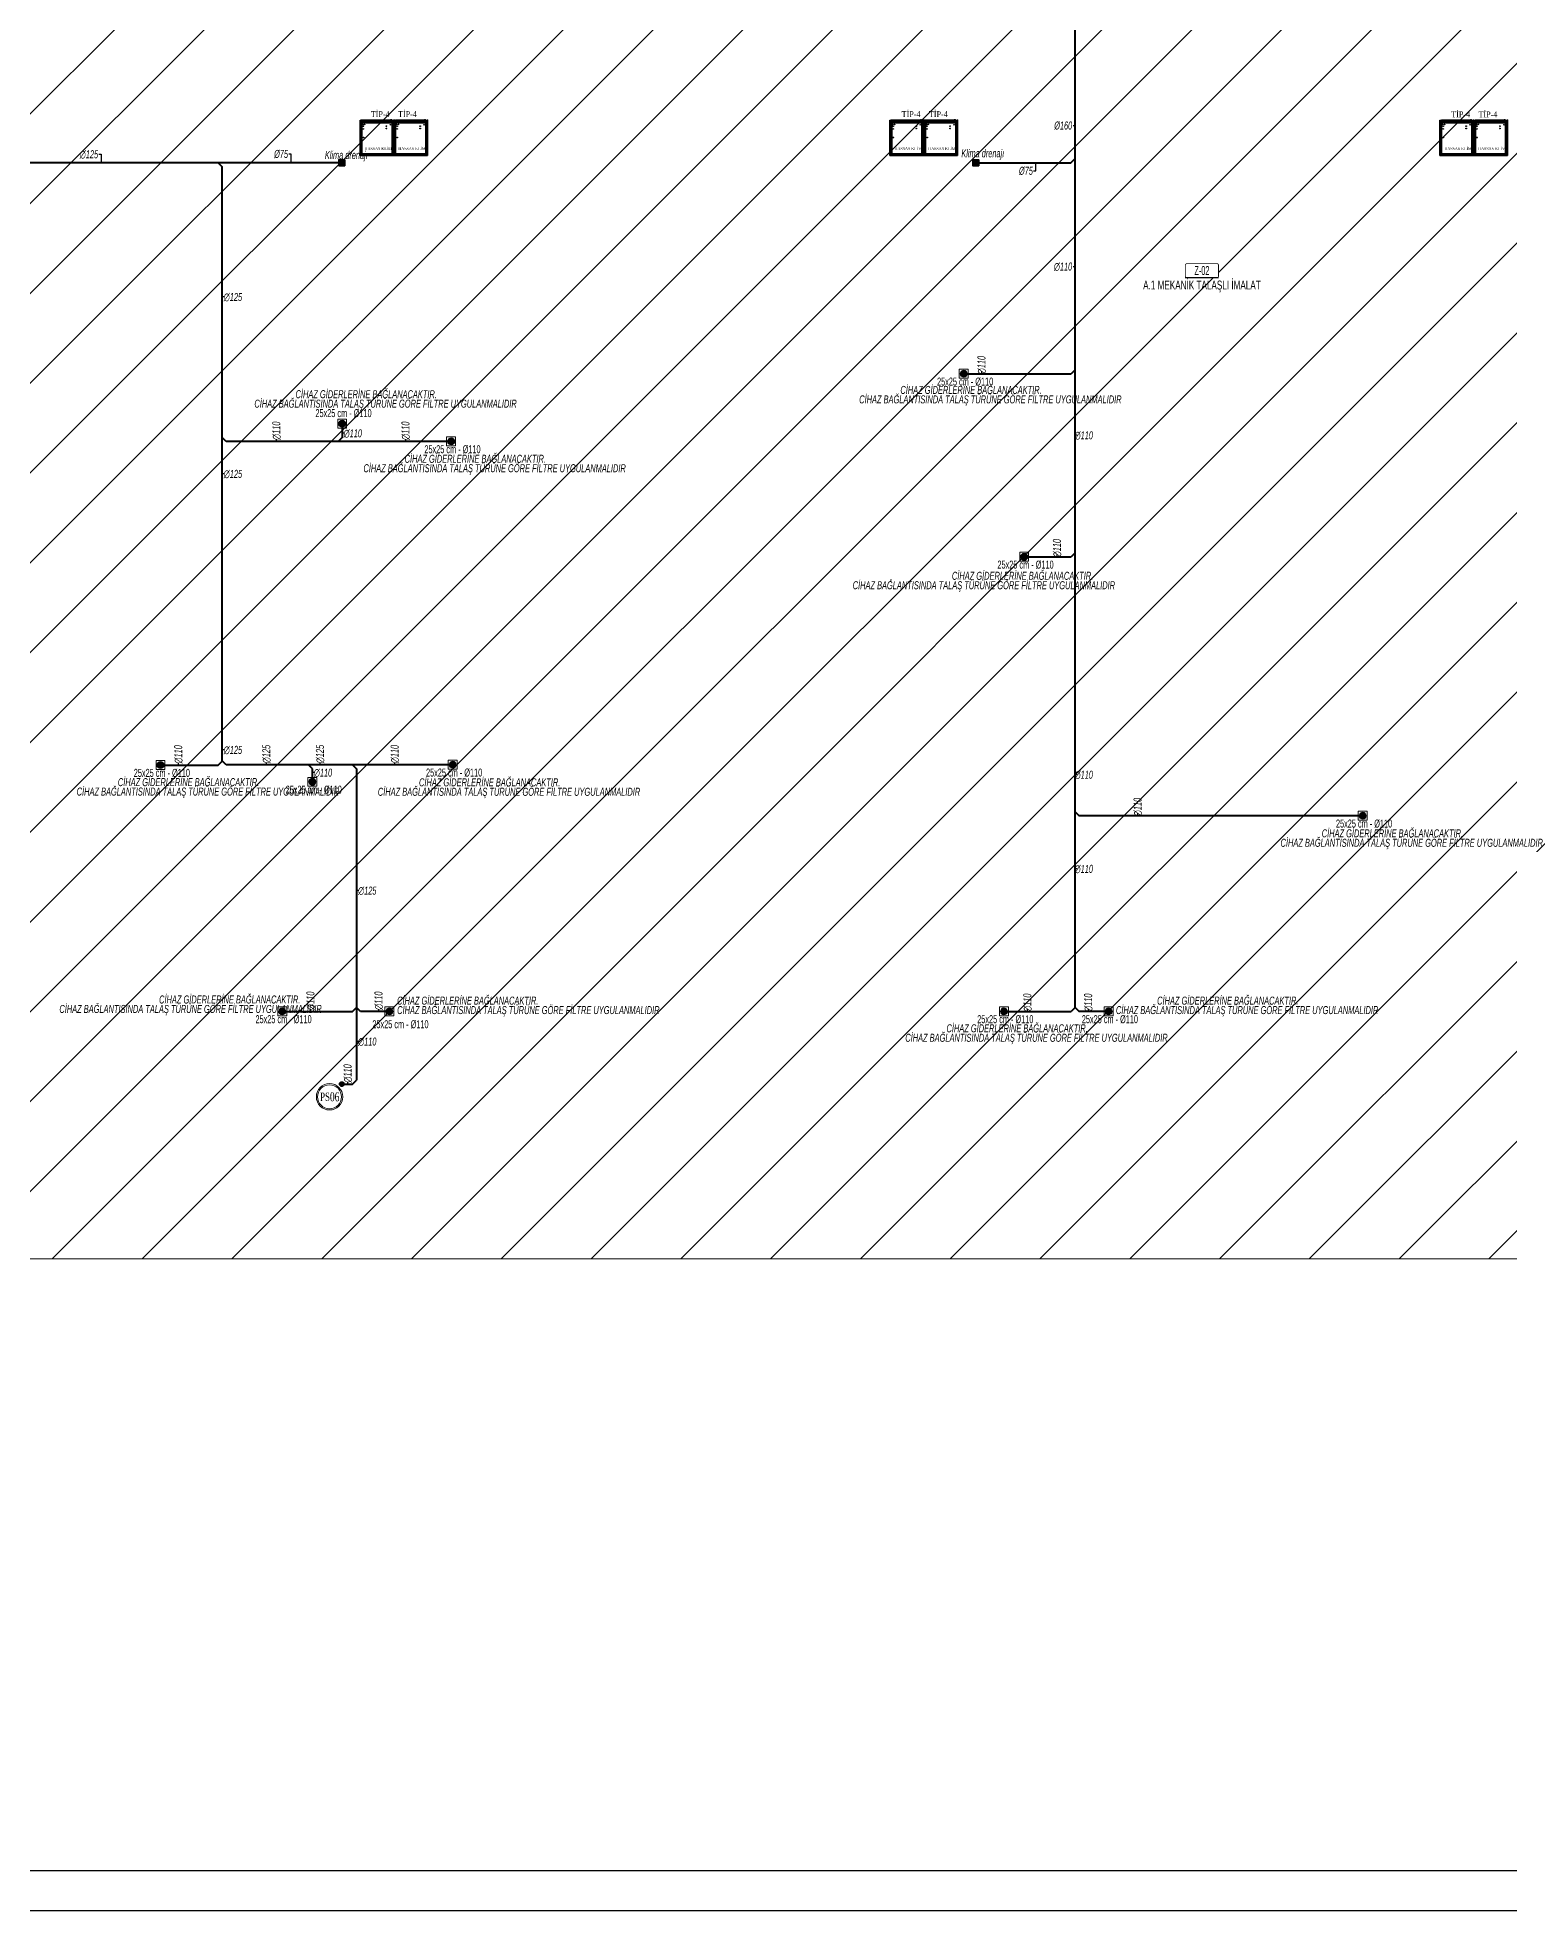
# Model space of a CAD drawing. Header units: centimetres. Extents: x 372964 to 529194, y 28783 to 59011.
# Drawn here: x 486696 to 490377, y 50011 to 54693 of the extents above; entities that cross this region are included whole.
import ezdxf
from ezdxf.enums import TextEntityAlignment as Align
from ezdxf.lldxf.tags import DXFTag

# ---------------------------------------------------------------- set-up
doc = ezdxf.new("R2010")
doc.units = ezdxf.units.CM
doc.layers.get('0').update_dxf_attribs({"lineweight": 9})
for name, color, linetype in [('-M-MAHAL-DEBILER', 7, 'Continuous'), ('-M-MAHAL-ETIKET-NOT', 7, 'Continuous'), ('-M-MAHAL-ETIKET-NOTM', 7, 'Continuous'), ('-M-MAHAL-ETK-', 7, 'Continuous'), ('-M-MAHAL-HAVA-DEGISIM', 7, 'Continuous'), ('-M-MAHAL-NO', 7, 'Continuous'), ('-M-MAHAL-NOM', 7, 'Continuous')]:
    doc.layers.add(name, color=color, linetype=linetype)
for name, color, linetype, lineweight in [('0-KRCN-HVL-SANTRAL', 11, 'Continuous', 30), ('0-KRCN-M_PİSSU', 111, 'Continuous', 5), ('0-KRCN-SHT-CİHAZ NOTU', 3, 'Continuous', 35), ('0-KRCN-SHT-PİSSU-BORU', 220, 'PISSU_LINE50', 40), ('0-KRCN-SHT-SÜZGEÇBANYO', 171, 'Continuous', 35), ('0-KRCN-SHT-YAZI-KOLADI-PİSSU', 1, 'Continuous', 35), ('0-KRCN-SHT-YAZI-ÇAP-PİSSU', 41, 'Continuous', 30), ('0-KRCN-Z-ANTET', 71, 'Continuous', 30), ('0-MEKANİK İSTERLER', 6, 'Continuous', 25), ('0-MEKANİK NOTLAR', 4, 'Continuous', 25)]:
    doc.layers.add(name, color=color, linetype=linetype, lineweight=lineweight)
doc.styles.add('-M-ISSO-TEXT-TTF', font='ARIALN.TTF')
doc.styles.add('-M-MHLETK-NOT', font='romans.shx', dxfattribs={"width": 0.7})
doc.styles.add('-M-MHLETK-TEXT', font='ARIALN.TTF', dxfattribs={"width": 0.7})
doc.styles.add('MUF', font='isocpeur.ttf')
doc.styles.get("Standard").update_dxf_attribs({"font": 'ISOCP.SHX'})
doc.styles.add('YAZI', font='times.ttf')
doc.styles.add('ÇAP', font='arial.ttf', dxfattribs={"height": 18})
doc.styles.add('ÇAP-2', font='ARIALNBI.TTF')
doc.linetypes.add('PISSU_LINE50', pattern='A,50,-10,["C",MUF,S=10,R=0,X=1,Y=-5],0', length=60)
tags = doc.linetypes.add('PİSSU', pattern='A,1.5,-0.2,[")",Standard,S=0.2,R=0,X=-0.04,Y=-0.1],-0.03', length=1.73).pattern_tags.tags
tags[15:16] = [DXFTag(74, 4), DXFTag(75, 0), DXFTag(340, '0'), DXFTag(46, 1.0), DXFTag(50, 0.0), DXFTag(44, 0.0), DXFTag(45, 0.0)]
tags[4:5] = [DXFTag(74, 4), DXFTag(75, 0), DXFTag(340, '0'), DXFTag(46, 1.0), DXFTag(50, 0.0), DXFTag(44, 0.0), DXFTag(45, 0.0)]

# ---------------------------------------------------------------- blocks, each defined once
blk = doc.blocks.new('M-MHLETK-YNG')
at = {"layer": '-M-MAHAL-ETIKET-NOTM', "color": 3, "style": '-M-ISSO-TEXT-TTF', "width": 0.8, "flags": 8}
blk.add_attdef('MAH-ADI2', text='', height=1.11, dxfattribs=at).set_placement((0, -2.55), align=Align.MIDDLE_CENTER)
at = {"layer": '-M-MAHAL-HAVA-DEGISIM', "style": '-M-MHLETK-NOT', "width": 0.5, "flags": 8}
blk.add_attdef('HAVADEG', text='', height=0.6, dxfattribs=at).set_placement((0, 3.61), align=Align.MIDDLE_CENTER)
blk.add_wipeout([(-2.08, 1.74), (2.08, 1.74), (2.08, 0), (-2.08, 0)]).dxf.layer = '-M-MAHAL-ETK-'
at = {"layer": '-M-MAHAL-ETK-', "color": 0}
for p, q in [((-2.08, 0), (2.08, 0)), ((-1.16, 0), (-1.16, 0))]:
    blk.add_line(p, q, dxfattribs=at)
blk.add_lwpolyline([(-1.88, 1.74, 0.1, 0.1, 0), (1.88, 1.74, 0.1, 0.1, -0.414214), (2.08, 1.54, 0.1, 0.1, 0), (2.08, 0.2, 0.1, 0.1, -0.414214), (1.88, 0, 0.1, 0.1, 0), (-1.88, 0, 0.1, 0.1, -0.414214), (-2.08, 0.2, 0.1, 0.1, 0), (-2.08, 1.54, 0.1, 0.1, -0.414214)], format="xyseb", close=True, dxfattribs=at)
at = {"layer": '-M-MAHAL-DEBILER', "color": 4, "style": '-M-MHLETK-NOT', "width": 0.5, "flags": 8}
blk.add_attdef('DEBIS', text='', height=0.4, dxfattribs=at).set_placement((-2.17, 2.15), align=Align.MIDDLE_CENTER)
at = {"layer": '-M-MAHAL-DEBILER', "color": 191, "style": '-M-MHLETK-NOT', "width": 0.5, "flags": 8}
blk.add_attdef('DEBIR', text='', height=0.4, dxfattribs=at).set_placement((-1.61, 2.15), align=Align.MIDDLE_CENTER)
at = {"layer": '-M-MAHAL-DEBILER', "color": 31, "style": '-M-MHLETK-NOT', "width": 0.5, "flags": 8}
blk.add_attdef('DEBIF', text='', height=0.4, dxfattribs=at).set_placement((1.59, 2.15), align=Align.MIDDLE_CENTER)
at = {"layer": '-M-MAHAL-DEBILER', "color": 1, "style": '-M-MHLETK-NOT', "width": 0.5, "flags": 8}
blk.add_attdef('DEBIE', text='', height=0.4, dxfattribs=at).set_placement((2.32, 2.15), align=Align.MIDDLE_CENTER)
at = {"layer": '-M-MAHAL-ETIKET-NOT', "color": 3}
for tag, height, style, width, flags, p in [('KIS', 0.04, '-M-MHLETK-NOT', 0.5, 9, (-2.59, 1.62)), ('ALAN', 0.04, '-M-MHLETK-NOT', 0.5, 9, (-2.58, 1.56)), ('RH', 0.04, '-M-MHLETK-NOT', 0.5, 9, (-2.39, 1.62)), ('YUKSEKLIK', 0.04, '-M-MHLETK-NOT', 0.5, 9, (-2.32, 1.56)), ('YAZ', 0.04, '-M-MHLETK-NOT', 0.5, 9, (-2.18, 1.62)), ('MAH-ADI', 1.11, '-M-ISSO-TEXT-TTF', 0.8, 8, (0, -0.93))]:
    blk.add_attdef(tag, text='', height=height, dxfattribs=dict(at, style=style, width=width, flags=flags)).set_placement(p, align=Align.MIDDLE_CENTER)
at = {"layer": '-M-MAHAL-ETIKET-NOT', "color": 3, "style": '-M-MHLETK-NOT', "width": 0.5, "flags": 9}
for tag, p, height in [('HL', (-2.62, 1.49), 0.0286), ('KLKTR', (-2.62, 1.42), 0.04), ('RDY-BOY1', (-2.61, 1.37), 0.0286), ('RDY-BOY2', (-2.61, 1.32), 0.0286), ('RDY-BOY3', (-2.61, 1.27), 0.0286), ('RDY-BOY4', (-2.61, 1.22), 0.0286), ('KON-BOY1', (-2.61, 1.14), 0.0286), ('KON-BOY2', (-2.61, 1.09), 0.0286), ('KON-BOY3', (-2.61, 1.04), 0.0286), ('FCU-TIP1', (-2.61, 0.96), 0.0286), ('FCU-TIP2', (-2.61, 0.91), 0.0286), ('FCU-TIP3', (-2.61, 0.86), 0.0286), ('VRV-TIP1', (-2.61, 0.76), 0.0286), ('VRV-TIP2', (-2.61, 0.71), 0.0286), ('HLA', (-2.52, 1.49), 0.0286), ('FCU-ADET1', (-2.52, 0.96), 0.0286), ('FCU-ADET2', (-2.52, 0.91), 0.0286), ('FCU-ADET3', (-2.52, 0.86), 0.0286), ('VRV-ADET1', (-2.52, 0.76), 0.0286), ('VRV-ADET2', (-2.52, 0.71), 0.0286), ('RDY-TIP1', (-2.5, 1.37), 0.0286), ('RDY-TIP2', (-2.5, 1.32), 0.0286), ('RDY-TIP3', (-2.5, 1.27), 0.0286), ('RDY-TIP4', (-2.5, 1.22), 0.0286), ('KON-TIP1', (-2.5, 1.14), 0.0286), ('KON-TIP2', (-2.5, 1.09), 0.0286), ('KON-TIP3', (-2.5, 1.04), 0.0286), ('FCU-KAP1', (-2.4, 0.96), 0.0286), ('FCU-KAP2', (-2.4, 0.91), 0.0286), ('FCU-KAP3', (-2.4, 0.86), 0.0286), ('VRV-KAP1', (-2.4, 0.76), 0.0286), ('VRV-KAP2', (-2.4, 0.71), 0.0286), ('RDY-ADET1', (-2.39, 1.37), 0.0286), ('RDY-ADET2', (-2.39, 1.32), 0.0286), ('RDY-ADET3', (-2.39, 1.27), 0.0286), ('RDY-ADET4', (-2.39, 1.22), 0.0286), ('KON-ADET1', (-2.39, 1.14), 0.0286), ('KON-ADET2', (-2.39, 1.09), 0.0286), ('KON-ADET3', (-2.39, 1.04), 0.0286), ('FCU-DUY1', (-2.27, 0.96), 0.0286), ('FCU-DUY2', (-2.27, 0.91), 0.0286), ('FCU-DUY3', (-2.27, 0.86), 0.0286), ('VRV-DUY1', (-2.27, 0.76), 0.0286), ('VRV-DUY2', (-2.27, 0.71), 0.0286), ('RDY-ISI1', (-2.27, 1.37), 0.0286), ('RDY-ISI2', (-2.27, 1.32), 0.0286), ('RDY-ISI3', (-2.27, 1.27), 0.0286), ('RDY-ISI4', (-2.27, 1.22), 0.0286), ('KON-ISI1', (-2.27, 1.14), 0.0286), ('KON-ISI2', (-2.27, 1.09), 0.0286), ('KON-ISI3', (-2.27, 1.04), 0.0286), ('SHG', (-2.23, 1.49), 0.0286), ('AHU', (-2.23, 1.44), 0.0286), ('FCU-SOG1', (-2.15, 0.96), 0.0286), ('FCU-SOG2', (-2.15, 0.91), 0.0286), ('FCU-SOG3', (-2.15, 0.86), 0.0286), ('VRV-SOG1', (-2.15, 0.76), 0.0286), ('VRV-SOG2', (-2.15, 0.71), 0.0286), ('LHG', (-2.13, 1.49), 0.0286), ('RDY-BNP1', (-2.1, 1.37), 0.0286), ('RDY-BNP2', (-2.1, 1.32), 0.0286), ('RDY-BNP3', (-2.1, 1.27), 0.0286), ('RDY-BNP4', (-2.1, 1.22), 0.0286), ('KON-BNP1', (-2.1, 1.14), 0.0286), ('KON-BNP2', (-2.1, 1.09), 0.0286), ('KON-BNP3', (-2.1, 1.04), 0.0286), ('HG', (-2.04, 1.49), 0.0286), ('FCU-ISI1', (-2.04, 0.96), 0.0286), ('FCU-ISI2', (-2.04, 0.91), 0.0286), ('FCU-ISI3', (-2.04, 0.86), 0.0286), ('VRV-ISI1', (-2.04, 0.76), 0.0286), ('VRV-ISI2', (-2.04, 0.71), 0.0286), ('HGA', (-1.96, 1.49), 0.0286), ('EF', (-1.96, 1.44), 0.0286), ('RDY-BNK1', (-1.96, 1.37), 0.0286), ('RDY-BNK2', (-1.96, 1.32), 0.0286), ('RDY-BNK3', (-1.96, 1.27), 0.0286), ('RDY-BNK4', (-1.96, 1.22), 0.0286), ('KON-BNK1', (-1.96, 1.14), 0.0286), ('KON-BNK2', (-1.96, 1.09), 0.0286), ('KON-BNK3', (-1.96, 1.04), 0.0286), ('FCU-DEBI1', (-1.95, 0.96), 0.0286), ('FCU-DEBI2', (-1.95, 0.91), 0.0286), ('FCU-DEBI3', (-1.95, 0.86), 0.0286), ('VRV-DEBI1', (-1.95, 0.76), 0.0286), ('VRV-DEBI2', (-1.95, 0.71), 0.0286), ('FCU-BNP1', (-1.83, 0.96), 0.0286), ('FCU-BNP2', (-1.83, 0.91), 0.0286), ('FCU-BNP3', (-1.83, 0.86), 0.0286), ('VRV-BNP1', (-1.83, 0.76), 0.0286), ('VRV-BNP2', (-1.83, 0.71), 0.0286), ('FCU-BNK1', (-1.61, 0.96), 0.0286), ('FCU-BNK2', (-1.61, 0.91), 0.0286), ('FCU-BNK3', (-1.61, 0.86), 0.0286), ('VRV-BNK1', (-1.61, 0.76), 0.0286), ('VRV-BNK2', (-1.61, 0.71), 0.0286)]:
    blk.add_attdef(tag, p, '', height=height, dxfattribs=at)
at = {"layer": '-M-MAHAL-HAVA-DEGISIM', "style": '-M-MHLETK-NOT', "width": 0.5, "flags": 8}
blk.add_attdef('HAVA', text='', height=0.6, dxfattribs=at).set_placement((0, 2.4), align=Align.MIDDLE_CENTER)
at = {"layer": '-M-MAHAL-NO', "color": 7, "style": '-M-MHLETK-TEXT', "width": 0.6, "flags": 8}
blk.add_attdef('MAH-NO', text='', height=1.11, dxfattribs=at).set_placement((0, 0.89), align=Align.MIDDLE_CENTER)
at = {"layer": '-M-MAHAL-NOM', "color": 7, "style": '-M-MHLETK-TEXT', "width": 0.6, "flags": 8}
blk.add_attdef('MAH-NOM', text='', height=1.11, dxfattribs=at).set_placement((0, 0.89), align=Align.MIDDLE_CENTER)
blk = doc.blocks.new('A$C354C280E')
at = {"layer": '0-KRCN-SHT-YAZI-KOLADI-PİSSU', "color": 6, "lineweight": 20}
for radius in [22, 20]:
    blk.add_circle((0, 0), radius, dxfattribs=at)
at = {"layer": '0-KRCN-SHT-YAZI-KOLADI-PİSSU', "color": 6, "style": 'YAZI', "width": 0.7}
blk.add_text('PS', height=14, rotation=360, dxfattribs=at).set_placement((0.6, 0), align=Align.MIDDLE_RIGHT)
blk.add_attdef('99', text='', height=14, rotation=360, dxfattribs=at).set_placement((0.6, 0), align=Align.MIDDLE_LEFT)
blk = doc.blocks.new('A$C54E7696C')
at = {"layer": '0-KRCN-M_PİSSU', "color": 41}
for p, q in [((13.3, 7.5), (1.7, 7.5)), ((13.1, 9.1), (1.9, 9.1)), ((13.1, 5.9), (1.9, 5.9)), ((12.4, 4.3), (2.6, 4.3)), ((12.3, 10.7), (2.7, 10.7)), ((10.9, 2.7), (4.1, 2.7)), ((10.7, 12.3), (4.3, 12.3))]:
    blk.add_line(p, q, dxfattribs=at)
at = {"layer": '0-KRCN-M_PİSSU'}
blk.add_lwpolyline([(15, 0), (0, 0), (0, 15), (15, 15)], close=True, dxfattribs=at)
at = {"layer": '0-KRCN-M_PİSSU', "color": 41}
blk.add_circle((7.5, 7.4), 5.83, dxfattribs=at)
blk = doc.blocks.new('*U36')
at = {"layer": '0-KRCN-M_PİSSU', "color": 124}
blk.add_circle((0, 0), 8, dxfattribs=at)
at = {"layer": '0-KRCN-M_PİSSU', "color": 41}
for radius in [6.75, 5.25, 3.75, 2.25, 0.75]:
    blk.add_circle((0, 0), radius, dxfattribs=at)
blk = doc.blocks.new('A$C599c51df')
at = {"layer": '0-KRCN-M_PİSSU', "xscale": 1.493337490610429, "yscale": 1.493337490610429, "zscale": 1.493337490610429}
blk.add_blockref('A$C54E7696C', (0, 0), dxfattribs=at)
at = {"layer": '0-KRCN-M_PİSSU', "xscale": -1, "rotation": 180}
blk.add_blockref('*U36', (11.2, 11.2), dxfattribs=at)
blk = doc.blocks.new('SE2')
at = {"layer": '0-KRCN-HVL-SANTRAL', "color": 7, "linetype": 'Continuous'}
for p, q in [((270.7, 172.9), (270.7, 258.3)), ((270.7, 258.3), (270.9, 258.3)), ((273, 258.5), (270.9, 258.5)), ((270.9, 258.5), (270.9, 258.4)), ((273, 258.4), (270.9, 258.4)), ((270.9, 258.3), (270.9, 258.3)), ((270.9, 258.3), (273, 258.3)), ((270.9, 172.9), (270.9, 258.3)), ((273, 258.3), (273, 254.7)), ((273, 254.7), (273, 254.7)), ((273, 254.7), (273, 254.7)), ((273, 254.7), (273.2, 254.7)), ((273, 176.2), (273, 254.7)), ((273.1, 254.8), (273.1, 258.3)), ((273.1, 254.8), (273.2, 254.8)), ((273.2, 258.3), (273.3, 258.3)), ((273.2, 254.8), (273.2, 258.3)), ((273.2, 256.8), (273.3, 256.8)), ((273.9, 256.3), (273.2, 256.3)), ((352.7, 255.9), (273.2, 255.9)), ((273.2, 254.7), (273.2, 254.8)), ((273.2, 254.7), (273.2, 176.2)), ((275.8, 253.3), (273.2, 253.3)), ((273.3, 256.8), (273.3, 258.3)), ((352.6, 258.3), (273.3, 258.3)), ((273.3, 258.3), (273.3, 256.8)), ((352.6, 256.8), (273.3, 256.8)), ((273.4, 258.5), (352.5, 258.5)), ((273.4, 256.6), (273.4, 256.6)), ((352.5, 256.6), (273.4, 256.6)), ((275.9, 253.3), (273.6, 253.3)), ((273.6, 253.3), (273.6, 177.3)), ((273.9, 256.5), (273.9, 256.6)), ((351.9, 256.5), (273.9, 256.5)), ((273.9, 256.2), (273.9, 256.5)), ((351.9, 256.2), (273.9, 256.2)), ((274.2, 256.6), (274.2, 256.5)), ((274.2, 256.5), (351.6, 256.5)), ((276.1, 254), (275.8, 254)), ((275.8, 254), (275.8, 253.3)), ((275.9, 177.3), (275.9, 253.3)), ((276.1, 253.7), (276.1, 254)), ((276.1, 253.7), (349.7, 253.7)), ((276.1, 253.3), (276.1, 253.7)), ((349.7, 253.3), (276.1, 253.3)), ((349.7, 254), (350, 254)), ((349.7, 253.7), (349.7, 254)), ((349.7, 253.3), (349.7, 253.7)), ((352.3, 253.3), (349.9, 253.3)), ((349.9, 253.3), (349.9, 177.3)), ((350, 254), (350, 253.3)), ((352.7, 253.3), (350, 253.3)), ((351.6, 256.5), (351.6, 256.6)), ((351.9, 256.6), (351.9, 256.5)), ((351.9, 256.2), (351.9, 256.5)), ((352.7, 256.3), (351.9, 256.3)), ((352.3, 177.3), (352.3, 253.3)), ((352.5, 256.6), (352.5, 256.6)), ((352.7, 258.3), (352.6, 258.3)), ((352.6, 258.3), (352.6, 256.8)), ((352.6, 256.8), (352.6, 258.3)), ((352.7, 256.8), (352.6, 256.8)), ((352.7, 254.8), (352.7, 258.3)), ((352.7, 254.7), (352.7, 254.8)), ((352.8, 254.8), (352.7, 254.8)), ((352.9, 254.7), (352.7, 254.7)), ((352.7, 254.7), (352.7, 176.2)), ((354.9, 258.3), (352.8, 258.3)), ((352.8, 258.3), (352.8, 254.7)), ((352.8, 254.8), (352.8, 258.3)), ((352.9, 254.7), (352.8, 254.7)), ((352.9, 258.5), (354.9, 258.5)), ((352.9, 258.4), (354.9, 258.4)), ((352.9, 254.7), (352.9, 254.7)), ((352.9, 176.2), (352.9, 254.7)), ((354.9, 258.5), (354.9, 258.4)), ((354.9, 172.9), (354.9, 258.3)), ((354.9, 258.3), (354.9, 258.3)), ((355.1, 258.3), (354.9, 258.3)), ((355.1, 172.9), (355.1, 258.3)), ((270.7, 172.9), (270.9, 172.9)), ((270.9, 172.8), (270.9, 172.9)), ((270.9, 172.8), (272.7, 172.8)), ((270.9, 172.7), (270.9, 172.8)), ((272.8, 172.8), (270.9, 172.8)), ((270.9, 172.7), (272.7, 172.7)), ((272.8, 174.5), (272.8, 172.8)), ((273.2, 174.5), (272.8, 174.5)), ((272.8, 174.4), (273.8, 174.3)), ((273, 174.3), (272.8, 174.3)), ((273.7, 174.3), (272.8, 174.3)), ((272.8, 172.9), (272.8, 174.1)), ((272.9, 172.9), (272.9, 174.1)), ((273, 176.2), (273.2, 176.2)), ((273, 176.2), (273, 176.2)), ((273.2, 176.2), (273, 176.2)), ((273, 174.3), (273.6, 174.3)), ((273, 174.2), (273.6, 174.2)), ((273.2, 177.3), (275.8, 177.3)), ((273.2, 176.2), (273.2, 176.2)), ((273.2, 176.2), (273.2, 174.5)), ((273.2, 174.8), (274, 174.7)), ((273.2, 173.5), (273.2, 171.9)), ((273.3, 173.5), (273.3, 171.9)), ((273.3, 171.8), (275.3, 169.5)), ((274, 173.7), (273.4, 173.7)), ((274, 173.6), (273.4, 173.6)), ((274.2, 173.5), (273.4, 173.5)), ((273.4, 173.5), (273.4, 171.9)), ((273.4, 171.9), (275.4, 169.6)), ((273.4, 171.9), (275.4, 169.7)), ((273.5, 173.8), (273.5, 173.7)), ((352.3, 173.8), (273.5, 173.8)), ((273.6, 177.3), (275.9, 177.3)), ((273.7, 174.3), (273.6, 174.3)), ((273.6, 174.3), (273.6, 174.2)), ((273.8, 173.5), (274, 173.5)), ((274, 174.7), (273.9, 174.4)), ((274, 174.7), (274.2, 174.7)), ((274, 173.6), (274, 173.7)), ((274, 173.7), (274.2, 173.7)), ((274, 173.5), (274, 173.6)), ((274.1, 173.5), (274.1, 173.6)), ((274.2, 173.6), (274.1, 173.6)), ((274.2, 174.7), (352.7, 174.7)), ((274.2, 174.7), (275, 174.7)), ((274.2, 174.7), (274.2, 174.5)), ((351.7, 174.5), (274.2, 174.5)), ((274.2, 174.5), (274.2, 174.5)), ((274.2, 173.7), (351.7, 173.7)), ((274.2, 173.7), (274.2, 173.5)), ((274.2, 173.5), (274.2, 173.5)), ((274.2, 173.5), (274.2, 173.5)), ((274.2, 173.5), (274.2, 173.5)), ((351.7, 173.5), (274.2, 173.5)), ((275, 174.5), (275, 174.7)), ((275.4, 174.5), (275.5, 174.5)), ((275.4, 169.7), (275.5, 169.7)), ((275.5, 169.7), (275.5, 169.7)), ((275.5, 169.7), (350.4, 169.7)), ((275.5, 169.7), (275.5, 169.5)), ((275.5, 169.6), (275.5, 169.6)), ((275.5, 169.6), (275.5, 169.5)), ((275.5, 169.5), (275.5, 169.5)), ((350.4, 169.5), (275.5, 169.5)), ((275.8, 176.6), (275.8, 177.3)), ((276.1, 176.6), (275.8, 176.6)), ((275.8, 169.5), (275.8, 169.3)), ((278.6, 169.3), (275.8, 169.3)), ((275.8, 169.3), (278.6, 169.3)), ((275.8, 169.3), (276.1, 169)), ((276.1, 177.3), (349.7, 177.3)), ((276.1, 177.3), (276.1, 176.9)), ((276.1, 176.9), (276.1, 176.6)), ((349.7, 176.9), (276.1, 176.9)), ((278.3, 169), (276.1, 169)), ((276.2, 169), (278.3, 169)), ((278.3, 169), (278.6, 169.3)), ((278.6, 169.3), (278.6, 169.5)), ((315.3, 169.5), (315.3, 169)), ((315.9, 169), (315.3, 169)), ((315.9, 169), (315.9, 169.5)), ((333.4, 169), (315.9, 169)), ((333.4, 169.5), (333.4, 169)), ((334, 169), (333.4, 169)), ((334, 169), (334, 169.5)), ((349.7, 177.3), (349.7, 176.9)), ((349.7, 176.9), (349.7, 176.6)), ((349.7, 176.6), (350, 176.6)), ((349.9, 177.3), (352.3, 177.3)), ((350, 177.3), (352.7, 177.3)), ((350, 176.6), (350, 177.3)), ((350.4, 169.7), (350.4, 169.5)), ((350.4, 169.7), (350.4, 169.7)), ((350.4, 169.7), (350.5, 169.7)), ((350.4, 169.6), (350.4, 169.5)), ((350.4, 169.6), (350.4, 169.6)), ((350.4, 169.5), (350.4, 169.5)), ((350.5, 169.6), (352.5, 171.9)), ((350.5, 169.7), (352.5, 171.9)), ((350.5, 169.5), (352.6, 171.8)), ((351, 170.2), (351, 170.3)), ((351.7, 169.6), (351.1, 170.2)), ((351.2, 170.3), (351.4, 170.1)), ((352.4, 169.6), (351.4, 170.5)), ((351.4, 170.1), (351.6, 170.3)), ((351.7, 173.5), (351.7, 173.7)), ((351.7, 173.7), (351.8, 173.7)), ((351.7, 173.5), (351.7, 173.6)), ((351.7, 173.6), (351.7, 173.6)), ((352.5, 173.5), (351.7, 173.5)), ((351.7, 173.5), (351.7, 173.5)), ((351.7, 173.5), (351.7, 173.5)), ((351.7, 173.5), (351.7, 173.5)), ((352, 169.9), (351.7, 169.6)), ((351.7, 169.6), (352, 169.9)), ((351.7, 169.6), (351.7, 169.6)), ((352.4, 173.7), (351.8, 173.7)), ((351.8, 173.6), (351.8, 173.7)), ((352.4, 173.6), (351.8, 173.6)), ((351.8, 173.5), (351.8, 173.6)), ((351.8, 173.5), (352, 173.5)), ((352, 171.3), (351.9, 171.3)), ((352, 171.3), (352, 171.3)), ((352.1, 174.3), (352.2, 174.3)), ((352.2, 174.3), (352.2, 174.2)), ((352.2, 174.3), (352.8, 174.3)), ((352.2, 174.2), (352.8, 174.2)), ((352.3, 173.8), (352.3, 173.7)), ((352.4, 171.6), (352.6, 171.4)), ((352.5, 171.9), (352.5, 173.5)), ((352.5, 171.9), (352.5, 173.5)), ((352.6, 171.9), (352.6, 173.5)), ((352.6, 171.4), (353.5, 172.5)), ((352.7, 176.2), (352.7, 176.2)), ((352.9, 176.2), (352.7, 176.2)), ((352.7, 176.2), (352.7, 174.5)), ((352.7, 176.2), (352.9, 176.2)), ((352.7, 174.5), (352.7, 174.3)), ((352.7, 174.5), (353.1, 174.5)), ((352.9, 176.2), (352.9, 176.2)), ((352.9, 172.9), (352.9, 174.1)), ((353.4, 170.2), (352.9, 169.6)), ((353, 172.9), (353, 174.1)), ((353, 172.7), (353.1, 172.7)), ((353, 172), (353, 172.7)), ((353.1, 174.5), (353.1, 172.8)), ((353.1, 172.8), (354.9, 172.8)), ((354.9, 172.8), (353.1, 172.8)), ((354.9, 172.7), (353.1, 172.7)), ((353.1, 172.7), (353.1, 172.1)), ((353.4, 170.7), (353.6, 170.9)), ((354, 172.5), (354.6, 172)), ((354.6, 171.5), (354.1, 170.9)), ((354.2, 170.9), (354.1, 170.9)), ((354.2, 171), (354.2, 170.9)), ((354.5, 172.7), (354.5, 172)), ((354.5, 172.7), (354.5, 172)), ((354.5, 172.1), (354.5, 172.7)), ((354.5, 171.4), (354.5, 171.3)), ((354.5, 171.4), (354.5, 171.3)), ((354.5, 171.3), (354.5, 171.3)), ((354.5, 171.3), (354.5, 171.3)), ((354.5, 171.3), (354.5, 171.3)), ((354.9, 172.8), (354.9, 172.9)), ((355.1, 172.9), (354.9, 172.9)), ((354.9, 172.7), (354.9, 172.8))]:
    blk.add_line(p, q, dxfattribs=at)
blk.add_lwpolyline([(270.7, 258.5), (355.1, 258.5), (355.1, 169.5), (270.7, 169.5)], close=True, dxfattribs=at)
for centre, radius in [((274, 251.9), 0.35), ((351.8, 251.9), 0.35), ((274, 227.5), 0.35), ((274, 203.1), 0.35), ((289.2, 190.8), 0.9), ((346.6, 213.3), 0.9), ((346.8, 191.8), 0.9), ((351.8, 227.5), 0.35), ((351.8, 203.1), 0.35), ((274, 178.7), 0.35), ((279.2, 181.3), 0.9), ((289.2, 184.8), 0.9), ((343.6, 180.4), 0.9), ((346.8, 185), 0.9), ((348.3, 180.4), 0.9), ((351.8, 178.7), 0.35)]:
    blk.add_circle(centre, radius, dxfattribs=at)
for centre, radius, start, end in [((270.9, 258.3), 0.2, 90, 180), ((270.9, 258.3), 0.1, 90, 180), ((273, 258.3), 0.2, 0, 90), ((273, 258.3), 0.1, 0, 90), ((273.4, 258.3), 0.2, 90, 180), ((273.4, 256.8), 0.2, 180, 270), ((273.4, 258.3), 0.1, 157.5, 180), ((352.5, 258.3), 0.2, 0, 90), ((352.5, 256.8), 0.2, 270, 0), ((352.5, 258.3), 0.1, 0, 32.8923), ((352.9, 258.3), 0.2, 90, 180), ((352.9, 258.3), 0.1, 90, 180), ((354.9, 258.3), 0.2, 0, 90), ((354.9, 258.3), 0.1, 0, 90), ((270.9, 172.9), 0.2, 180, 270), ((270.9, 172.9), 0.1, 180, 270), ((272.7, 172.9), 0.2, 270, 0), ((272.7, 172.9), 0.1, 270, 0), ((273, 174.1), 0.2, 90, 180), ((273, 174.1), 0.1, 90, 180), ((273.4, 173.5), 0.2, 90, 180), ((273.4, 171.9), 0.2, 180, 222), ((273.4, 173.5), 0.1, 90, 180), ((273.4, 171.9), 0.1, 180, 222), ((274.2, 173.8), 0.65, 90, 180), ((273.8, 173.3), 0.2, 90, 112.3795), ((274, 173.6), 0.1, 0, 90), ((275, 174), 0.7, 50.2113, 90), ((275.5, 169.7), 0.2, 222, 270), ((275.5, 169.7), 0.1, 222, 270), ((275, 174), 0.7, 45.9033, 50.2113), ((275.9, 169.3), 0.05, 180, 225), ((276.2, 169), 0.05, 225, 270), ((278.3, 169), 0.05, 270, 315), ((278.6, 169.3), 0.05, 315, 0), ((350.4, 169.7), 0.1, 270, 318), ((350.4, 169.7), 0.2, 270, 318), ((351.7, 173.8), 0.65, 0, 90), ((351.8, 173.6), 0.1, 90, 180), ((352, 173.3), 0.2, 67.6205, 90), ((352.4, 173.5), 0.2, 0, 90), ((352.4, 173.5), 0.1, 0, 90), ((352.7, 169.9), 0.381, 228, 318), ((352.4, 171.9), 0.1, 318, 0), ((352.4, 171.9), 0.2, 318, 0), ((352.8, 174.1), 0.2, 0, 90), ((352.8, 174.1), 0.1, 0, 90), ((353.1, 172.9), 0.2, 180, 270), ((353.1, 172.9), 0.1, 180, 270), ((353.2, 170.4), 0.381, 318, 48), ((353.8, 172.2), 0.381, 48, 138), ((353.8, 171.2), 0.381, 228, 318), ((354.2, 171.3), 0.38, 270, 0), ((354.2, 171.3), 0.3, 275.5701, 0), ((354.2, 171.3), 0.38, 270, 0), ((354.3, 171.7), 0.381, 318, 48), ((354.9, 172.9), 0.1, 270, 0), ((354.9, 172.9), 0.2, 270, 0)]:
    blk.add_arc(centre, radius, start, end, dxfattribs=at)
for centre, major_axis, start_param, end_param in [((273.4, 256.8), (0, 0.2), 1.570796, 3.141593), ((352.5, 256.8), (0, -0.2), 0, 1.570796)]:
    blk.add_ellipse(centre, major_axis=major_axis, ratio=0.5, start_param=start_param, end_param=end_param, dxfattribs=at)
for points in [[(273.4, 258.5), (273.4, 258.5), (273.4, 258.5), (273.3, 258.4), (273.3, 258.4), (273.3, 258.4), (273.3, 258.4), (273.3, 258.3), (273.3, 258.3), (273.3, 258.3)], [(352.6, 258.3), (352.6, 258.3), (352.6, 258.3), (352.5, 258.4), (352.5, 258.4), (352.5, 258.4), (352.5, 258.4), (352.5, 258.5), (352.5, 258.5), (352.5, 258.5)]]:
    blk.add_open_spline(points, degree=3, knots=[0, 0, 0, 0, 0.25, 0.25, 0.5, 0.5, 0.75, 0.75, 1, 1, 1, 1], dxfattribs=at)
blk.add_point((270.7, 169.5), dxfattribs=at)
blk = doc.blocks.new('0-MEK-SHT-SÜZGEÇ BANYO-1')
at = {"layer": '0-KRCN-SHT-SÜZGEÇBANYO', "color": 120, "lineweight": 20}
for p, q in [((-5, -4.5), (5, -4.5)), ((-5, -6.5), (5, -6.5)), ((-5, -8.5), (5, -8.5)), ((-5, -10.5), (5, -10.5))]:
    blk.add_line(p, q, dxfattribs=at)
at = {"layer": '0-KRCN-SHT-SÜZGEÇBANYO'}
blk.add_lwpolyline([(-7.5, 0), (7.5, 0), (7.5, -15), (-7.5, -15)], close=True, dxfattribs=at)
at = {"layer": '0-KRCN-SHT-SÜZGEÇBANYO', "color": 120, "lineweight": 20}
blk.add_lwpolyline([(-5, -2.5), (5, -2.5), (5, -12.5), (-5, -12.5)], close=True, dxfattribs=at)
at = {"layer": '0-KRCN-SHT-SÜZGEÇBANYO'}
blk.add_circle((0, -7.5), 3.5, dxfattribs=at)

msp = doc.modelspace()

# ---------------------------------------------------------------- hatches: boundary and pattern name
h = msp.add_hatch()
h.set_pattern_fill('ANSI31', color=8, scale=50, style=0)
h.paths.add_polyline_path([(475400, 51640), (498580, 51640), (498580, 57840), (475400, 57840)])
at = {"layer": '0-KRCN-SHT-PİSSU-BORU'}
h = msp.add_hatch(dxfattribs=at)
h.set_pattern_fill('ANSI37', color=256, scale=0.2, angle=180)
h.set_pattern_definition([(45, (484079.98403, 60482.29687), (-0.449012806, 0.449012806), []), (135, (484079.98403, 60482.29687), (-0.449012806, -0.449012806), [])])
h.paths.add_polyline_path([(487460.229, 52077.16, 1), (487454.229, 52077.16, 1)])
h.paths.add_polyline_path([(487462.229, 52077.16, 1), (487452.229, 52077.16, 1)])

# ---------------------------------------------------------------- linework, layer by layer
at = {"color": 8}
msp.add_lwpolyline([(498580, 51640), (475400, 51640), (475400, 57840), (498580, 57840)], close=True, dxfattribs=at)
at = {"layer": '0-KRCN-SHT-PİSSU-BORU'}
for p, q in [((489290.95, 52268.988), (489290.95, 55092.842)), ((487148.45, 54380.063), (486600.572, 54380.063)), ((487453.746, 54380.063), (487148.45, 54380.063)), ((487148.45, 54380.063), (487158.45, 54370.063)), ((487158.45, 52884.738), (487158.45, 54370.063)), ((489045.746, 54380.063), (489279.933, 54380.063)), ((489279.933, 54380.063), (489289.933, 54390.063)), ((489012.491, 53852.866), (489280.95, 53852.866)), ((489290.95, 53862.866), (489280.95, 53852.866)), ((487458.172, 53728.007), (487458.172, 53693.725)), ((487168.45, 53683.725), (487158.45, 53693.725)), ((487730.632, 53683.725), (487168.45, 53683.725)), ((487458.172, 53693.725), (487448.172, 53683.725)), ((489163.51, 53395.3), (489280.95, 53395.3)), ((489290.95, 53405.3), (489280.95, 53395.3)), ((487003.97, 52874.738), (487148.45, 52874.738)), ((487148.45, 52874.738), (487158.45, 52884.738)), ((487168.45, 52875.561), (487158.45, 52885.561)), ((487734.746, 52875.561), (487168.45, 52875.561)), ((487383.723, 52865.561), (487373.723, 52875.561)), ((487383.723, 52832.734), (487383.723, 52865.561)), ((487484.381, 52875.561), (487494.381, 52865.561)), ((487494.381, 52865.561), (487494.381, 52087.16)), ((489290.95, 52758.065), (489300.95, 52748.065)), ((490009.966, 52748.065), (489300.95, 52748.065)), ((487308.266, 52258.988), (487484.381, 52258.988)), ((487484.381, 52258.988), (487494.381, 52268.988)), ((487504.381, 52258.988), (487494.381, 52268.988)), ((487576.318, 52258.988), (487504.381, 52258.988)), ((489112.934, 52258.988), (489280.95, 52258.988)), ((489290.95, 52268.988), (489280.95, 52258.988)), ((489290.95, 52268.988), (489300.95, 52258.988)), ((489374.488, 52258.988), (489300.95, 52258.988)), ((487457.229, 52077.16), (487484.381, 52077.16)), ((487484.381, 52077.16), (487494.381, 52087.16))]:
    msp.add_line(p, q, dxfattribs=at)
for radius in [5, 3]:
    msp.add_circle((487457.229, 52077.16), radius, dxfattribs=at)
at = {"layer": '0-KRCN-SHT-YAZI-ÇAP-PİSSU', "linetype": 'Continuous'}
for p, q in [((489285.604, 54473.34), (489290.95, 54473.34)), ((486849.925, 54401.532), (486855.271, 54401.532)), ((486855.271, 54401.532), (486855.271, 54380.063)), ((487324.775, 54402.334), (487330.121, 54402.334)), ((487330.121, 54402.334), (487330.121, 54380.063)), ((489187.219, 54360.224), (489192.566, 54360.224)), ((489192.566, 54360.224), (489192.566, 54380.063)), ((489285.604, 54120.878), (489290.95, 54120.878)), ((487163.796, 54044.741), (487158.45, 54044.741)), ((489012.491, 53845.366), (489012.491, 53860.366)), ((489056.645, 53858.212), (489056.645, 53852.866)), ((487450.672, 53728.007), (487465.672, 53728.007)), ((487293.451, 53689.072), (487293.451, 53683.725)), ((487463.518, 53703.948), (487458.172, 53703.948)), ((487616.366, 53689.072), (487616.366, 53683.725)), ((487730.632, 53676.225), (487730.632, 53691.225)), ((489296.296, 53698.902), (489290.95, 53698.902)), ((487163.796, 53602.604), (487158.45, 53602.604)), ((489163.51, 53387.8), (489163.51, 53402.8)), ((489245.362, 53400.646), (489245.362, 53395.3)), ((487163.796, 52912.613), (487158.45, 52912.613)), ((487003.97, 52867.238), (487003.97, 52882.238)), ((487003.97, 52867.238), (487003.97, 52882.238)), ((487048.124, 52880.084), (487048.124, 52874.738)), ((487268.345, 52880.907), (487268.345, 52875.561)), ((487402.554, 52880.907), (487402.554, 52875.561)), ((487589.372, 52880.907), (487589.372, 52875.561)), ((487734.746, 52868.061), (487734.746, 52883.061)), ((487734.746, 52868.061), (487734.746, 52883.061)), ((487376.223, 52832.734), (487391.223, 52832.734)), ((487389.07, 52855.654), (487383.723, 52855.654)), ((487383.723, 52825.234), (487383.723, 52840.234)), ((489296.296, 52850.448), (489290.95, 52850.448)), ((489446.945, 52753.411), (489446.945, 52748.065)), ((490009.966, 52740.565), (490009.966, 52755.565)), ((490009.966, 52740.565), (490009.966, 52755.565)), ((489296.296, 52615.185), (489290.95, 52615.185)), ((487499.727, 52560.846), (487494.381, 52560.846)), ((487378.717, 52264.334), (487378.717, 52258.988)), ((487548.907, 52264.334), (487548.907, 52258.988)), ((487576.318, 52251.488), (487576.318, 52266.488)), ((487576.318, 52251.488), (487576.318, 52266.488)), ((489112.934, 52251.488), (489112.934, 52266.488)), ((489171.247, 52264.334), (489171.247, 52258.988)), ((489323.391, 52264.334), (489323.391, 52258.988)), ((489374.488, 52251.488), (489374.488, 52266.488)), ((487499.727, 52183.506), (487494.381, 52183.506)), ((487471.643, 52082.507), (487471.643, 52077.16))]:
    msp.add_line(p, q, dxfattribs=at)

# ---------------------------------------------------------------- block references
at = {"layer": '0-KRCN-M_PİSSU', "linetype": 'PİSSU'}
for p in [(489001.291, 53841.666), (487446.972, 53716.807), (487719.432, 53672.525), (489152.309, 53384.1), (486992.77, 52863.537), (487723.545, 52864.361), (487372.523, 52821.534), (489998.766, 52736.865), (487297.066, 52247.788), (487565.118, 52247.788), (489101.733, 52247.788), (489363.288, 52247.788)]:
    msp.add_blockref('A$C599c51df', p, dxfattribs=at)
at = {"layer": '0-KRCN-SHT-SÜZGEÇBANYO', "xscale": -1, "rotation": 270}
for p in [(487464.746, 54380.063), (489049.746, 54380.063)]:
    msp.add_blockref('0-MEK-SHT-SÜZGEÇ BANYO-1', p, dxfattribs=at)
at = {"layer": '0-KRCN-SHT-YAZI-KOLADI-PİSSU', "color": 6, "lineweight": 20}
ref = msp.add_blockref('A$C354C280E', (487426.697, 52045.377), dxfattribs=dict(at, xscale=1.5, yscale=1.5, zscale=1.5))
ref.add_attrib('99', '06', dxfattribs={"color": 6, "height": 22.5, "style": 'YAZI', "width": 0.7}).set_placement((487427.601, 52045.377), align=Align.MIDDLE_LEFT)
at = {"layer": '0-MEKANİK İSTERLER', "color": 4, "rotation": 180}
for p in [(487857.975, 54656.535), (487942.375, 54656.535), (489182.975, 54656.535), (489267.375, 54656.535), (490557.975, 54656.535), (490642.375, 54656.535)]:
    msp.add_blockref('SE2', p, dxfattribs=at)

# ---------------------------------------------------------------- texts
at = {"layer": '0-KRCN-M_PİSSU', "style": 'ÇAP', "width": 0.6}
for p in [(489015.881, 53823.233, -0.458), (487461.562, 53744.417, -0.458), (487734.023, 53654.093, -0.458), (489166.9, 53365.667, -0.458), (487007.36, 52845.105, -0.458), (487738.136, 52845.928, -0.458), (487387.114, 52803.101, -0.458), (490013.357, 52718.432, -0.458), (487311.657, 52229.355, -0.458), (487603.931, 52216.753, -0.458), (489116.324, 52229.355, -0.458), (489377.879, 52229.355, -0.458)]:
    msp.add_text('25x25 cm - Ø110', height=20, dxfattribs=at).set_placement(p, align=Align.CENTER)
at = {"layer": '0-KRCN-SHT-CİHAZ NOTU', "linetype": 'Continuous', "style": 'ÇAP-2', "width": 0.65}
for s, p in [('CİHAZ GİDERLERİNE BAĞLANACAKTIR. ', (487341.683, 53791.66)), ('CİHAZ BAĞLANTISINDA TALAŞ TÜRÜNE GÖRE FİLTRE UYGULANMALIDIR', (488751.021, 53778.699)), ('CİHAZ GİDERLERİNE BAĞLANACAKTIR. ', (488853.994, 53802.329)), ('CİHAZ BAĞLANTISINDA TALAŞ TÜRÜNE GÖRE FİLTRE UYGULANMALIDIR', (487238.71, 53768.03)), ('CİHAZ BAĞLANTISINDA TALAŞ TÜRÜNE GÖRE FİLTRE UYGULANMALIDIR', (487238.71, 53768.03)), ('CİHAZ BAĞLANTISINDA TALAŞ TÜRÜNE GÖRE FİLTRE UYGULANMALIDIR', (487511.394, 53606.612)), ('CİHAZ GİDERLERİNE BAĞLANACAKTIR. ', (487614.367, 53630.242)), ('CİHAZ BAĞLANTISINDA TALAŞ TÜRÜNE GÖRE FİLTRE UYGULANMALIDIR', (488734.751, 53314.093)), ('CİHAZ GİDERLERİNE BAĞLANACAKTIR. ', (488982.872, 53337.723)), ('CİHAZ BAĞLANTISINDA TALAŞ TÜRÜNE GÖRE FİLTRE UYGULANMALIDIR', (486794.369, 52798.309)), ('CİHAZ GİDERLERİNE BAĞLANACAKTIR. ', (486897.342, 52821.94)), ('CİHAZ BAĞLANTISINDA TALAŞ TÜRÜNE GÖRE FİLTRE UYGULANMALIDIR', (487547.408, 52797.85)), ('CİHAZ GİDERLERİNE BAĞLANACAKTIR. ', (487650.381, 52821.481)), ('CİHAZ BAĞLANTISINDA TALAŞ TÜRÜNE GÖRE FİLTRE UYGULANMALIDIR', (489804.591, 52670.314)), ('CİHAZ GİDERLERİNE BAĞLANACAKTIR. ', (489907.564, 52693.945)), ('CİHAZ GİDERLERİNE BAĞLANACAKTIR. ', (487000.434, 52278.598)), ('CİHAZ GİDERLERİNE BAĞLANACAKTIR. ', (487595.559, 52275.779)), ('CİHAZ GİDERLERİNE BAĞLANACAKTIR. ', (489496.013, 52275.779)), ('CİHAZ BAĞLANTISINDA TALAŞ TÜRÜNE GÖRE FİLTRE UYGULANMALIDIR', (486751.104, 52254.967)), ('CİHAZ BAĞLANTISINDA TALAŞ TÜRÜNE GÖRE FİLTRE UYGULANMALIDIR', (487595.718, 52252.149)), ('CİHAZ BAĞLANTISINDA TALAŞ TÜRÜNE GÖRE FİLTRE UYGULANMALIDIR', (489393.04, 52252.149)), ('CİHAZ BAĞLANTISINDA TALAŞ TÜRÜNE GÖRE FİLTRE UYGULANMALIDIR', (488866.318, 52182.949)), ('CİHAZ GİDERLERİNE BAĞLANACAKTIR. ', (488969.291, 52206.579))]:
    msp.add_text(s, height=20, dxfattribs=at).set_placement(p)
at = {"layer": '0-KRCN-SHT-YAZI-ÇAP-PİSSU', "linetype": 'Continuous', "style": 'ÇAP-2', "width": 0.7}
for s, p in [('%%C160', (489283.609, 54473.294)), ('∅125', (486847.929, 54401.486)), ('%%C75', (487322.78, 54402.288)), ('%%C75', (489185.224, 54360.178)), ('∅110', (489283.609, 54120.832)), ('∅125', (487207.945, 54044.695)), ('∅110', (487507.667, 53703.902)), ('∅110', (489335.445, 53698.856)), ('∅125', (487207.945, 53602.558)), ('∅125', (487207.945, 52912.567)), ('∅110', (487433.218, 52855.7)), ('∅110', (489335.445, 52850.402)), ('∅110', (489335.445, 52615.139)), ('∅125', (487543.876, 52560.8)), ('∅110', (487543.876, 52183.46))]:
    msp.add_text(s, height=20, dxfattribs=at).set_placement(p, align=Align.MIDDLE_RIGHT)
for p in [(487415.013, 54389.515), (489006.413, 54393.817)]:
    msp.add_text('Klima drenajı', height=20, dxfattribs=at).set_placement(p)
for s, p in [('∅110', (489056.691, 53897.361)), ('∅110', (487293.497, 53733.22)), ('∅110', (487616.412, 53733.22)), ('∅110', (489245.408, 53439.795)), ('∅110', (487048.17, 52924.233)), ('∅125', (487268.391, 52925.056)), ('∅125', (487402.6, 52925.056)), ('∅110', (487589.418, 52925.056)), ('∅110', (489446.991, 52792.56)), ('∅110', (487378.763, 52308.483)), ('∅110', (487548.953, 52308.483)), ('∅110', (489171.293, 52303.483)), ('∅110', (489323.437, 52303.483)), ('∅110', (487471.689, 52126.655))]:
    msp.add_text(s, height=20, rotation=90, dxfattribs=at).set_placement(p, align=Align.MIDDLE_RIGHT)
at = {"layer": '0-MEKANİK NOTLAR', "style": 'YAZI', "width": 0.8}
for s, height, p in [('TİP-4', 15, (487529.734, 54494.264)), ('TİP-4', 15, (487597.853, 54494.264)), ('TİP-4', 15, (488857.234, 54494.264)), ('TİP-4', 15, (488925.354, 54494.264)), ('TİP-4', 15, (490231.428, 54493.58)), ('TİP-4', 15, (490299.547, 54493.58)), ('HASSAS KLİMA', 7, (487514.247, 54411.921)), ('HASSAS KLİMA', 7, (487598.647, 54411.921)), ('HASSAS KLİMA', 7, (488839.247, 54411.921)), ('HASSAS KLİMA', 7, (488923.647, 54411.921)), ('HASSAS KLİMA', 7, (490214.247, 54411.921)), ('HASSAS KLİMA', 7, (490298.647, 54411.921))]:
    msp.add_text(s, height=height, dxfattribs=at).set_placement(p)

# ---------------------------------------------------------------- next in the draw order: block references
at = {"layer": '-M-MAHAL-ETK-', "xscale": 20, "yscale": 20, "zscale": 20}
msp.add_blockref('M-MHLETK-YNG', (489607.972, 54093.083), dxfattribs=at).add_auto_attribs({'MAH-NO': 'Z-02', 'MAH-ADI': 'A.1 MEKANİK TALAŞLI İMALAT'})

# ---------------------------------------------------------------- next in the draw order: linework, layer by layer
at = {"layer": '0-KRCN-Z-ANTET'}
for points in [[(405464.066, 50011.261), (529193.918, 50011.261), (529193.918, 59011.261), (405464.066, 59011.261)], [(470564.066, 50111.261), (502064.066, 50111.261), (502064.066, 58911.261), (470564.066, 58911.261)]]:
    msp.add_lwpolyline(points, close=True, dxfattribs=at)

doc.saveas('drawing.dxf')
